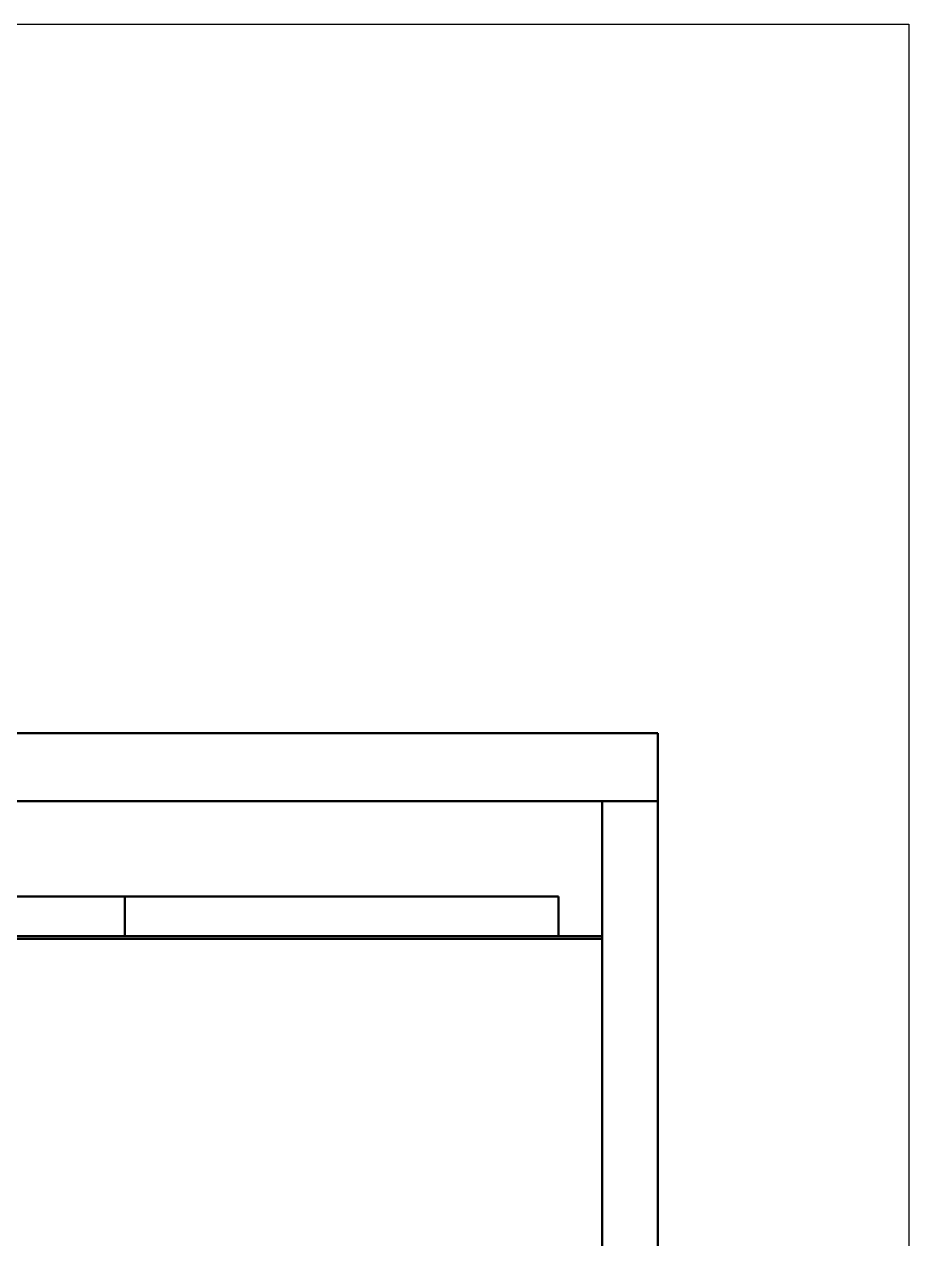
# Model space of a CAD drawing. Header units: millimetres. Extents: x -9546 to 173314, y -46180 to 27253.
# Drawn here: x 160983 to 161632, y -34785 to -33894 of the extents above; entities that cross this region are included whole.
import ezdxf

# ---------------------------------------------------------------- set-up
doc = ezdxf.new("R2010")
doc.units = ezdxf.units.MM
doc.layers.add('AM_0', color=7, linetype='Continuous', lineweight=50)
doc.layers.add('LDCarFrame-AM_0', color=7, linetype='Continuous', lineweight=50)
doc.layers.add('AM_VIEWS', color=1, linetype='Continuous', lineweight=25, plot=False)

# ---------------------------------------------------------------- blocks, each defined once
blk = doc.blocks.new('LD_20260611094836_000001EA')
at = {"layer": 'LDCarFrame-AM_0'}
for p, q in [((841, 2679), (-841, 2679)), ((841, 2629), (841, 2679)), ((-841, 2629), (841, 2629)), ((800, 2530), (-800, 2530)), ((-800, 2528), (800, 2528)), ((800, 2528), (800, 2530))]:
    blk.add_line(p, q, dxfattribs=at)
blk = doc.blocks.new('LD_20260611094836_000001EE')
at = {"layer": 'AM_0'}
for p, q in [((175, 2500), (-1425, 2500)), ((175, 2401), (175, 2500)), ((175, 2000), (175, 2399))]:
    blk.add_line(p, q, dxfattribs=at)
blk = doc.blocks.new('LD_20260611094836_000001F8')
at = {"layer": 'AM_0'}
for p, q in [((-350, -70), (-558.9, -70)), ((-32, -70), (-350, -70)), ((-350, -70), (-350, -99)), ((-350, -99), (-350, -70)), ((-32, -99), (-32, -70))]:
    blk.add_line(p, q, dxfattribs=at)
blk = doc.blocks.new('LD_20260611094836_00000202')
at = {"layer": 'AM_0'}
for p, q in [((41, 2500), (0, 2500)), ((0, 2500), (0, 58)), ((41, 58), (41, 2500))]:
    blk.add_line(p, q, dxfattribs=at)

msp = doc.modelspace()

# ---------------------------------------------------------------- linework, layer by layer
at = {"layer": 'AM_VIEWS'}
msp.add_lwpolyline([(159382.15, -33894.08), (161632.15, -33894.08), (161632.15, -37458.08), (159382.15, -37458.08)], close=True, dxfattribs=at)

# ---------------------------------------------------------------- block references
for name, p in [('LD_20260611094836_000001EA', (160607.15, -37093.08)), ('LD_20260611094836_000001EE', (161232.15, -36964.08)), ('LD_20260611094836_00000202', (161407.15, -36964.08)), ('LD_20260611094836_000001F8', (161407.15, -34464.08))]:
    msp.add_blockref(name, p)

doc.saveas('drawing.dxf')
